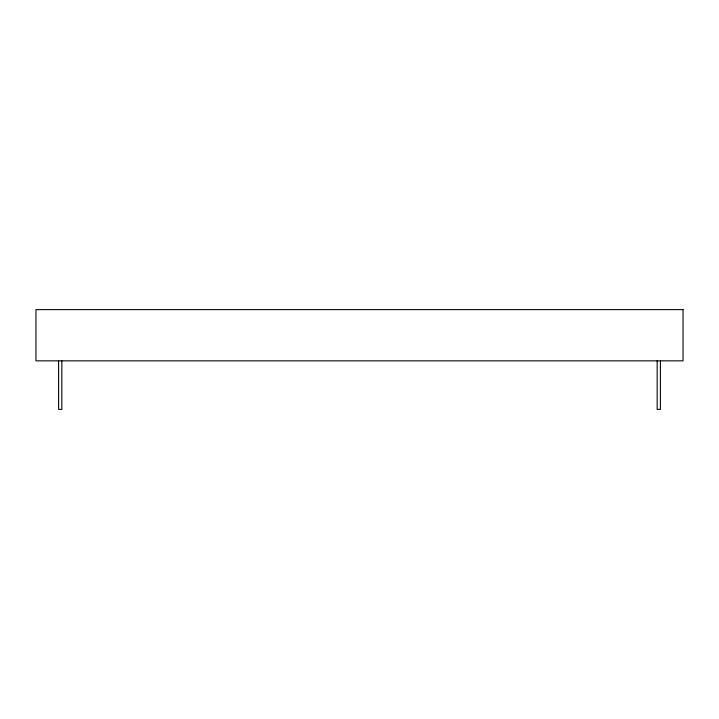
<?xml version="1.0" encoding="UTF-8"?>
<svg xmlns="http://www.w3.org/2000/svg" width="719" height="719" viewBox="0 0 719 719"><rect width="100%" height="100%" fill="white"/><g stroke="black" fill="none" stroke-linecap="round" stroke-linejoin="round"><path stroke-width="1.08" d="M660.401 360.848L660.401 409.381L657.166 409.381L657.166 360.848M61.834 360.848L61.834 409.381L58.599 409.381L58.599 360.848M683.05 309.619L35.95 309.619L35.95 360.848L683.05 360.848L683.05 309.619"/></g></svg>
